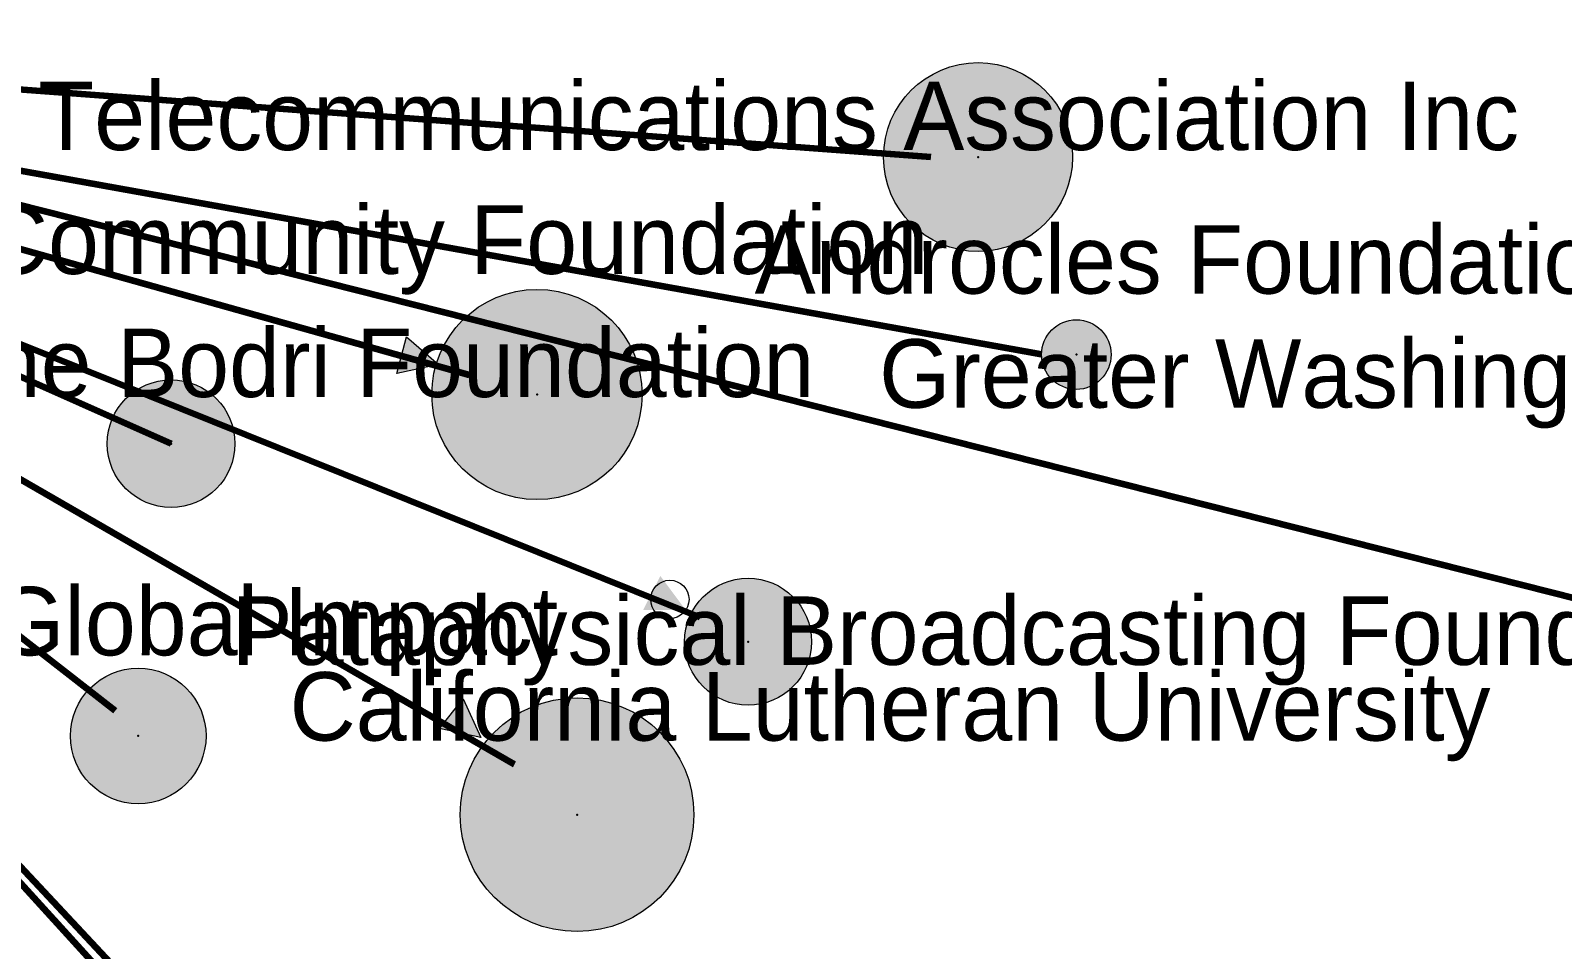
# Model space of a CAD drawing. Header units: millimetres. Extents: x -17.3 to 32.9, y -10.4 to 22.9.
# Drawn here: x 22.11 to 27.18, y -0.21 to 2.83 of the extents above; entities that cross this region are included whole.
import ezdxf

# ---------------------------------------------------------------- set-up
doc = ezdxf.new("R2010")
doc.units = ezdxf.units.MM
doc.header["$MEASUREMENT"] = 0
for name, color, linetype, true_color in [('links', 7, 'Continuous', 0x000000), ('node border', 7, 'Continuous', 0x000000), ('node centers', 7, 'Continuous', 0x000000), ('other_nodefills', 7, 'Continuous', 0x000000), ('SF_nodefills', 7, 'Continuous', 0x000000), ('text', 7, 'Continuous', 0x000000)]:
    doc.layers.add(name, color=color, linetype=linetype, true_color=true_color)

msp = doc.modelspace()

# ---------------------------------------------------------------- hatches: boundary and pattern name
at = {"layer": 'other_nodefills', "true_color": 0xb2b2b2}
for points in [[(25.5575, 2.41), (25.5574, 2.4181), (25.5571, 2.4261), (25.5566, 2.4341), (25.5559, 2.442), (25.555, 2.4499), (25.5539, 2.4577), (25.5527, 2.4654), (25.5512, 2.4731), (25.5495, 2.4807), (25.5477, 2.4882), (25.5457, 2.4957), (25.5435, 2.5031), (25.5411, 2.5104), (25.5386, 2.5176), (25.5359, 2.5247), (25.533, 2.5318), (25.5299, 2.5388), (25.5267, 2.5457), (25.5233, 2.5524), (25.5198, 2.5591), (25.5161, 2.5657), (25.5123, 2.5722), (25.5083, 2.5786), (25.5041, 2.5849), (25.4998, 2.5911), (25.4954, 2.5972), (25.4908, 2.6032), (25.4861, 2.609), (25.4813, 2.6147), (25.4763, 2.6204), (25.4712, 2.6259), (25.4659, 2.6312), (25.4606, 2.6365), (25.4551, 2.6416), (25.4495, 2.6466), (25.4437, 2.6514), (25.4379, 2.6561), (25.4319, 2.6607), (25.4258, 2.6651), (25.4197, 2.6694), (25.4134, 2.6736), (25.407, 2.6776), (25.4005, 2.6814), (25.3939, 2.6851), (25.3872, 2.6886), (25.3804, 2.692), (25.3735, 2.6952), (25.3665, 2.6983), (25.3595, 2.7012), (25.3523, 2.7039), (25.3451, 2.7064), (25.3378, 2.7088), (25.3304, 2.711), (25.3229, 2.713), (25.3154, 2.7148), (25.3078, 2.7165), (25.3001, 2.718), (25.2924, 2.7192), (25.2846, 2.7203), (25.2767, 2.7212), (25.2688, 2.7219), (25.2608, 2.7224), (25.2528, 2.7228), (25.2447, 2.7229), (25.2366, 2.7228), (25.2286, 2.7224), (25.2207, 2.7219), (25.2127, 2.7212), (25.2049, 2.7203), (25.1971, 2.7192), (25.1894, 2.718), (25.1817, 2.7165), (25.1741, 2.7148), (25.1666, 2.713), (25.1591, 2.711), (25.1517, 2.7088), (25.1444, 2.7064), (25.1372, 2.7039), (25.1301, 2.7012), (25.123, 2.6983), (25.116, 2.6952), (25.1091, 2.692), (25.1024, 2.6886), (25.0957, 2.6851), (25.0891, 2.6814), (25.0826, 2.6776), (25.0762, 2.6736), (25.0699, 2.6694), (25.0637, 2.6651), (25.0576, 2.6607), (25.0516, 2.6561), (25.0458, 2.6514), (25.0401, 2.6466), (25.0344, 2.6416), (25.029, 2.6365), (25.0236, 2.6312), (25.0183, 2.6259), (25.0132, 2.6204), (25.0082, 2.6147), (25.0034, 2.609), (24.9987, 2.6032), (24.9941, 2.5972), (24.9897, 2.5911), (24.9854, 2.5849), (24.9813, 2.5786), (24.9773, 2.5722), (24.9734, 2.5657), (24.9697, 2.5591), (24.9662, 2.5524), (24.9628, 2.5457), (24.9596, 2.5388), (24.9566, 2.5318), (24.9537, 2.5247), (24.951, 2.5176), (24.9484, 2.5104), (24.946, 2.5031), (24.9438, 2.4957), (24.9418, 2.4882), (24.94, 2.4807), (24.9383, 2.4731), (24.9369, 2.4654), (24.9356, 2.4577), (24.9345, 2.4499), (24.9336, 2.442), (24.9329, 2.4341), (24.9324, 2.4261), (24.9321, 2.4181), (24.932, 2.41), (24.9321, 2.402), (24.9324, 2.3939), (24.9329, 2.386), (24.9336, 2.3781), (24.9345, 2.3702), (24.9356, 2.3624), (24.9369, 2.3547), (24.9383, 2.347), (24.94, 2.3394), (24.9418, 2.3319), (24.9438, 2.3244), (24.946, 2.317), (24.9484, 2.3097), (24.951, 2.3025), (24.9537, 2.2953), (24.9566, 2.2883), (24.9596, 2.2813), (24.9628, 2.2744), (24.9662, 2.2676), (24.9697, 2.2609), (24.9734, 2.2543), (24.9773, 2.2478), (24.9813, 2.2414), (24.9854, 2.2351), (24.9897, 2.2289), (24.9941, 2.2228), (24.9987, 2.2169), (25.0034, 2.211), (25.0082, 2.2053), (25.0132, 2.1996), (25.0183, 2.1942), (25.0236, 2.1888), (25.029, 2.1835), (25.0344, 2.1784), (25.0401, 2.1734), (25.0458, 2.1686), (25.0516, 2.1638), (25.0576, 2.1593), (25.0637, 2.1548), (25.0699, 2.1505), (25.0762, 2.1464), (25.0826, 2.1424), (25.0891, 2.1385), (25.0957, 2.1348), (25.1024, 2.1313), (25.1091, 2.1279), (25.116, 2.1247), (25.123, 2.1217), (25.1301, 2.1188), (25.1372, 2.1161), (25.1444, 2.1135), (25.1517, 2.1111), (25.1591, 2.1089), (25.1666, 2.1069), (25.1741, 2.1051), (25.1817, 2.1034), (25.1894, 2.1019), (25.1971, 2.1006), (25.2049, 2.0996), (25.2127, 2.0987), (25.2207, 2.098), (25.2286, 2.0974), (25.2366, 2.0971), (25.2447, 2.097), (25.2528, 2.0971), (25.2608, 2.0974), (25.2688, 2.098), (25.2767, 2.0987), (25.2846, 2.0996), (25.2924, 2.1006), (25.3001, 2.1019), (25.3078, 2.1034), (25.3154, 2.1051), (25.3229, 2.1069), (25.3304, 2.1089), (25.3378, 2.1111), (25.3451, 2.1135), (25.3523, 2.1161), (25.3595, 2.1188), (25.3665, 2.1217), (25.3735, 2.1247), (25.3804, 2.1279), (25.3872, 2.1313), (25.3939, 2.1348), (25.4005, 2.1385), (25.407, 2.1424), (25.4134, 2.1464), (25.4197, 2.1505), (25.4258, 2.1548), (25.4319, 2.1593), (25.4379, 2.1638), (25.4437, 2.1686), (25.4495, 2.1734), (25.4551, 2.1784), (25.4606, 2.1835), (25.4659, 2.1888), (25.4712, 2.1942), (25.4763, 2.1996), (25.4813, 2.2053), (25.4861, 2.211), (25.4908, 2.2169), (25.4954, 2.2228), (25.4998, 2.2289), (25.5041, 2.2351), (25.5083, 2.2414), (25.5123, 2.2478), (25.5161, 2.2543), (25.5198, 2.2609), (25.5233, 2.2676), (25.5267, 2.2744), (25.5299, 2.2813), (25.533, 2.2883), (25.5359, 2.2953), (25.5386, 2.3025), (25.5411, 2.3097), (25.5435, 2.317), (25.5457, 2.3244), (25.5477, 2.3319), (25.5495, 2.3394), (25.5512, 2.347), (25.5527, 2.3547), (25.5539, 2.3624), (25.555, 2.3702), (25.5559, 2.3781), (25.5566, 2.386), (25.5571, 2.3939), (25.5574, 2.402)], [(24.1327, 1.6241), (24.1326, 1.633), (24.1322, 1.642), (24.1317, 1.6508), (24.1309, 1.6597), (24.1299, 1.6684), (24.1287, 1.6771), (24.1273, 1.6857), (24.1256, 1.6942), (24.1238, 1.7027), (24.1217, 1.7111), (24.1195, 1.7194), (24.117, 1.7276), (24.1144, 1.7357), (24.1116, 1.7438), (24.1086, 1.7517), (24.1053, 1.7596), (24.102, 1.7673), (24.0984, 1.775), (24.0946, 1.7825), (24.0907, 1.79), (24.0866, 1.7973), (24.0823, 1.8046), (24.0779, 1.8117), (24.0733, 1.8187), (24.0685, 1.8256), (24.0636, 1.8323), (24.0585, 1.839), (24.0532, 1.8455), (24.0478, 1.8519), (24.0423, 1.8581), (24.0366, 1.8642), (24.0308, 1.8702), (24.0248, 1.876), (24.0187, 1.8817), (24.0124, 1.8873), (24.0061, 1.8927), (23.9996, 1.8979), (23.9929, 1.903), (23.9862, 1.9079), (23.9793, 1.9127), (23.9723, 1.9173), (23.9652, 1.9217), (23.9579, 1.926), (23.9506, 1.9301), (23.9431, 1.9341), (23.9356, 1.9378), (23.9279, 1.9414), (23.9202, 1.9448), (23.9123, 1.948), (23.9044, 1.951), (23.8963, 1.9538), (23.8882, 1.9565), (23.88, 1.9589), (23.8717, 1.9612), (23.8633, 1.9632), (23.8548, 1.965), (23.8463, 1.9667), (23.8377, 1.9681), (23.829, 1.9693), (23.8203, 1.9703), (23.8115, 1.9711), (23.8026, 1.9717), (23.7937, 1.972), (23.7847, 1.9721), (23.7757, 1.972), (23.7668, 1.9717), (23.7579, 1.9711), (23.7491, 1.9703), (23.7404, 1.9693), (23.7317, 1.9681), (23.7231, 1.9667), (23.7145, 1.965), (23.7061, 1.9632), (23.6977, 1.9612), (23.6894, 1.9589), (23.6812, 1.9565), (23.673, 1.9538), (23.665, 1.951), (23.657, 1.948), (23.6492, 1.9448), (23.6414, 1.9414), (23.6337, 1.9378), (23.6262, 1.9341), (23.6187, 1.9301), (23.6114, 1.926), (23.6041, 1.9217), (23.597, 1.9173), (23.59, 1.9127), (23.5831, 1.9079), (23.5763, 1.903), (23.5697, 1.8979), (23.5632, 1.8927), (23.5568, 1.8873), (23.5505, 1.8817), (23.5444, 1.876), (23.5384, 1.8702), (23.5326, 1.8642), (23.5269, 1.8581), (23.5214, 1.8519), (23.516, 1.8455), (23.5107, 1.839), (23.5056, 1.8323), (23.5007, 1.8256), (23.4959, 1.8187), (23.4913, 1.8117), (23.4868, 1.8046), (23.4826, 1.7973), (23.4784, 1.79), (23.4745, 1.7825), (23.4708, 1.775), (23.4672, 1.7673), (23.4638, 1.7596), (23.4606, 1.7517), (23.4575, 1.7438), (23.4547, 1.7357), (23.4521, 1.7276), (23.4496, 1.7194), (23.4474, 1.7111), (23.4453, 1.7027), (23.4435, 1.6942), (23.4418, 1.6857), (23.4404, 1.6771), (23.4392, 1.6684), (23.4382, 1.6597), (23.4374, 1.6508), (23.4369, 1.642), (23.4365, 1.633), (23.4364, 1.6241), (23.4365, 1.6151), (23.4369, 1.6061), (23.4374, 1.5973), (23.4382, 1.5885), (23.4392, 1.5797), (23.4404, 1.571), (23.4418, 1.5624), (23.4435, 1.5539), (23.4453, 1.5454), (23.4474, 1.537), (23.4496, 1.5287), (23.4521, 1.5205), (23.4547, 1.5124), (23.4575, 1.5043), (23.4606, 1.4964), (23.4638, 1.4885), (23.4672, 1.4808), (23.4708, 1.4731), (23.4745, 1.4655), (23.4784, 1.4581), (23.4826, 1.4507), (23.4868, 1.4435), (23.4913, 1.4364), (23.4959, 1.4294), (23.5007, 1.4225), (23.5056, 1.4157), (23.5107, 1.4091), (23.516, 1.4026), (23.5214, 1.3962), (23.5269, 1.3899), (23.5326, 1.3838), (23.5384, 1.3778), (23.5444, 1.372), (23.5505, 1.3663), (23.5568, 1.3607), (23.5632, 1.3554), (23.5697, 1.3501), (23.5763, 1.345), (23.5831, 1.3401), (23.59, 1.3353), (23.597, 1.3307), (23.6041, 1.3262), (23.6114, 1.322), (23.6187, 1.3179), (23.6262, 1.3139), (23.6337, 1.3102), (23.6414, 1.3066), (23.6492, 1.3032), (23.657, 1.3), (23.665, 1.297), (23.673, 1.2941), (23.6812, 1.2915), (23.6894, 1.289), (23.6977, 1.2868), (23.7061, 1.2847), (23.7145, 1.2829), (23.7231, 1.2813), (23.7317, 1.2798), (23.7404, 1.2786), (23.7491, 1.2776), (23.7579, 1.2768), (23.7668, 1.2763), (23.7757, 1.2759), (23.7847, 1.2758), (23.7937, 1.2759), (23.8026, 1.2763), (23.8115, 1.2768), (23.8203, 1.2776), (23.829, 1.2786), (23.8377, 1.2798), (23.8463, 1.2813), (23.8548, 1.2829), (23.8633, 1.2847), (23.8717, 1.2868), (23.88, 1.289), (23.8882, 1.2915), (23.8963, 1.2941), (23.9044, 1.297), (23.9123, 1.3), (23.9202, 1.3032), (23.9279, 1.3066), (23.9356, 1.3102), (23.9431, 1.3139), (23.9506, 1.3179), (23.9579, 1.322), (23.9652, 1.3262), (23.9723, 1.3307), (23.9793, 1.3353), (23.9862, 1.3401), (23.9929, 1.345), (23.9996, 1.3501), (24.0061, 1.3554), (24.0124, 1.3607), (24.0187, 1.3663), (24.0248, 1.372), (24.0308, 1.3778), (24.0366, 1.3838), (24.0423, 1.3899), (24.0478, 1.3962), (24.0532, 1.4026), (24.0585, 1.4091), (24.0636, 1.4157), (24.0685, 1.4225), (24.0733, 1.4294), (24.0779, 1.4364), (24.0823, 1.4435), (24.0866, 1.4507), (24.0907, 1.4581), (24.0946, 1.4655), (24.0984, 1.4731), (24.102, 1.4808), (24.1053, 1.4885), (24.1086, 1.4964), (24.1116, 1.5043), (24.1144, 1.5124), (24.117, 1.5205), (24.1195, 1.5287), (24.1217, 1.537), (24.1238, 1.5454), (24.1256, 1.5539), (24.1273, 1.5624), (24.1287, 1.571), (24.1299, 1.5797), (24.1309, 1.5885), (24.1317, 1.5973), (24.1322, 1.6061), (24.1326, 1.6151)], [(25.6854, 1.7562), (25.6853, 1.7592), (25.6852, 1.7621), (25.685, 1.765), (25.6848, 1.768), (25.6844, 1.7709), (25.684, 1.7737), (25.6836, 1.7766), (25.683, 1.7794), (25.6824, 1.7822), (25.6817, 1.785), (25.681, 1.7877), (25.6802, 1.7904), (25.6793, 1.7931), (25.6784, 1.7958), (25.6774, 1.7984), (25.6763, 1.801), (25.6752, 1.8036), (25.674, 1.8061), (25.6728, 1.8086), (25.6714, 1.8111), (25.6701, 1.8135), (25.6687, 1.8159), (25.6672, 1.8182), (25.6657, 1.8206), (25.6641, 1.8228), (25.6625, 1.8251), (25.6608, 1.8273), (25.659, 1.8294), (25.6573, 1.8315), (25.6554, 1.8336), (25.6535, 1.8356), (25.6516, 1.8376), (25.6496, 1.8395), (25.6476, 1.8414), (25.6455, 1.8432), (25.6434, 1.845), (25.6413, 1.8468), (25.6391, 1.8484), (25.6368, 1.8501), (25.6346, 1.8516), (25.6322, 1.8532), (25.6299, 1.8546), (25.6275, 1.8561), (25.6251, 1.8574), (25.6226, 1.8587), (25.6201, 1.8599), (25.6176, 1.8611), (25.615, 1.8623), (25.6124, 1.8633), (25.6098, 1.8643), (25.6071, 1.8653), (25.6044, 1.8661), (25.6017, 1.8669), (25.5989, 1.8677), (25.5962, 1.8684), (25.5934, 1.869), (25.5905, 1.8695), (25.5877, 1.87), (25.5848, 1.8704), (25.5819, 1.8707), (25.579, 1.871), (25.5761, 1.8711), (25.5731, 1.8713), (25.5702, 1.8713), (25.5672, 1.8713), (25.5642, 1.8711), (25.5613, 1.871), (25.5584, 1.8707), (25.5555, 1.8704), (25.5526, 1.87), (25.5498, 1.8695), (25.547, 1.869), (25.5442, 1.8684), (25.5414, 1.8677), (25.5386, 1.8669), (25.5359, 1.8661), (25.5332, 1.8653), (25.5306, 1.8643), (25.5279, 1.8633), (25.5253, 1.8623), (25.5228, 1.8611), (25.5202, 1.8599), (25.5177, 1.8587), (25.5153, 1.8574), (25.5129, 1.8561), (25.5105, 1.8546), (25.5081, 1.8532), (25.5058, 1.8516), (25.5035, 1.8501), (25.5013, 1.8484), (25.4991, 1.8468), (25.4969, 1.845), (25.4948, 1.8432), (25.4928, 1.8414), (25.4907, 1.8395), (25.4888, 1.8376), (25.4868, 1.8356), (25.4849, 1.8336), (25.4831, 1.8315), (25.4813, 1.8294), (25.4796, 1.8273), (25.4779, 1.8251), (25.4763, 1.8228), (25.4747, 1.8206), (25.4732, 1.8182), (25.4717, 1.8159), (25.4703, 1.8135), (25.4689, 1.8111), (25.4676, 1.8086), (25.4664, 1.8061), (25.4652, 1.8036), (25.4641, 1.801), (25.463, 1.7984), (25.462, 1.7958), (25.4611, 1.7931), (25.4602, 1.7904), (25.4594, 1.7877), (25.4587, 1.785), (25.458, 1.7822), (25.4574, 1.7794), (25.4568, 1.7766), (25.4564, 1.7737), (25.456, 1.7709), (25.4556, 1.768), (25.4554, 1.765), (25.4552, 1.7621), (25.4551, 1.7592), (25.4551, 1.7562), (25.4551, 1.7532), (25.4552, 1.7503), (25.4554, 1.7473), (25.4556, 1.7444), (25.456, 1.7415), (25.4564, 1.7386), (25.4568, 1.7358), (25.4574, 1.733), (25.458, 1.7302), (25.4587, 1.7274), (25.4594, 1.7247), (25.4602, 1.7219), (25.4611, 1.7193), (25.462, 1.7166), (25.463, 1.714), (25.4641, 1.7114), (25.4652, 1.7088), (25.4664, 1.7063), (25.4676, 1.7038), (25.4689, 1.7013), (25.4703, 1.6989), (25.4717, 1.6965), (25.4732, 1.6941), (25.4747, 1.6918), (25.4763, 1.6895), (25.4779, 1.6873), (25.4796, 1.6851), (25.4813, 1.6829), (25.4831, 1.6808), (25.4849, 1.6788), (25.4868, 1.6767), (25.4888, 1.6748), (25.4907, 1.6728), (25.4928, 1.6709), (25.4948, 1.6691), (25.4969, 1.6673), (25.4991, 1.6656), (25.5013, 1.6639), (25.5035, 1.6623), (25.5058, 1.6607), (25.5081, 1.6592), (25.5105, 1.6577), (25.5129, 1.6563), (25.5153, 1.6549), (25.5177, 1.6536), (25.5202, 1.6524), (25.5228, 1.6512), (25.5253, 1.6501), (25.5279, 1.649), (25.5306, 1.648), (25.5332, 1.6471), (25.5359, 1.6462), (25.5386, 1.6454), (25.5414, 1.6447), (25.5442, 1.644), (25.547, 1.6434), (25.5498, 1.6428), (25.5526, 1.6424), (25.5555, 1.642), (25.5584, 1.6416), (25.5613, 1.6414), (25.5642, 1.6412), (25.5672, 1.6411), (25.5702, 1.641), (25.5731, 1.6411), (25.5761, 1.6412), (25.579, 1.6414), (25.5819, 1.6416), (25.5848, 1.642), (25.5877, 1.6424), (25.5905, 1.6428), (25.5934, 1.6434), (25.5962, 1.644), (25.5989, 1.6447), (25.6017, 1.6454), (25.6044, 1.6462), (25.6071, 1.6471), (25.6098, 1.648), (25.6124, 1.649), (25.615, 1.6501), (25.6176, 1.6512), (25.6201, 1.6524), (25.6226, 1.6536), (25.6251, 1.6549), (25.6275, 1.6563), (25.6299, 1.6577), (25.6322, 1.6592), (25.6346, 1.6607), (25.6368, 1.6623), (25.6391, 1.6639), (25.6413, 1.6656), (25.6434, 1.6673), (25.6455, 1.6691), (25.6476, 1.6709), (25.6496, 1.6728), (25.6516, 1.6748), (25.6535, 1.6767), (25.6554, 1.6788), (25.6573, 1.6808), (25.659, 1.6829), (25.6608, 1.6851), (25.6625, 1.6873), (25.6641, 1.6895), (25.6657, 1.6918), (25.6672, 1.6941), (25.6687, 1.6965), (25.6701, 1.6989), (25.6714, 1.7013), (25.6728, 1.7038), (25.674, 1.7063), (25.6752, 1.7088), (25.6763, 1.7114), (25.6774, 1.714), (25.6784, 1.7166), (25.6793, 1.7193), (25.6802, 1.7219), (25.681, 1.7247), (25.6817, 1.7274), (25.6824, 1.7302), (25.683, 1.733), (25.6836, 1.7358), (25.684, 1.7386), (25.6844, 1.7415), (25.6848, 1.7444), (25.685, 1.7473), (25.6852, 1.7503), (25.6853, 1.7532)], [(24.6937, 0.8054), (24.6936, 0.8108), (24.6934, 0.8162), (24.693, 0.8216), (24.6926, 0.8269), (24.692, 0.8322), (24.6912, 0.8375), (24.6904, 0.8427), (24.6894, 0.8478), (24.6883, 0.8529), (24.687, 0.858), (24.6857, 0.863), (24.6842, 0.868), (24.6826, 0.8729), (24.6809, 0.8778), (24.6791, 0.8826), (24.6771, 0.8873), (24.6751, 0.892), (24.6729, 0.8966), (24.6707, 0.9012), (24.6683, 0.9057), (24.6658, 0.9101), (24.6632, 0.9145), (24.6605, 0.9188), (24.6578, 0.923), (24.6549, 0.9272), (24.6519, 0.9313), (24.6488, 0.9353), (24.6457, 0.9392), (24.6424, 0.9431), (24.639, 0.9468), (24.6356, 0.9505), (24.6321, 0.9541), (24.6285, 0.9577), (24.6248, 0.9611), (24.621, 0.9645), (24.6172, 0.9677), (24.6132, 0.9709), (24.6092, 0.9739), (24.6051, 0.9769), (24.601, 0.9798), (24.5967, 0.9826), (24.5924, 0.9853), (24.5881, 0.9879), (24.5836, 0.9903), (24.5791, 0.9927), (24.5745, 0.995), (24.5699, 0.9971), (24.5652, 0.9992), (24.5605, 1.0011), (24.5557, 1.0029), (24.5508, 1.0046), (24.5459, 1.0062), (24.5409, 1.0077), (24.5359, 1.0091), (24.5308, 1.0103), (24.5257, 1.0114), (24.5206, 1.0124), (24.5154, 1.0133), (24.5101, 1.014), (24.5048, 1.0146), (24.4995, 1.0151), (24.4941, 1.0154), (24.4887, 1.0156), (24.4833, 1.0157), (24.4779, 1.0156), (24.4725, 1.0154), (24.4671, 1.0151), (24.4618, 1.0146), (24.4565, 1.014), (24.4513, 1.0133), (24.4461, 1.0124), (24.441, 1.0114), (24.4359, 1.0103), (24.4308, 1.0091), (24.4258, 1.0077), (24.4208, 1.0062), (24.4159, 1.0046), (24.4111, 1.0029), (24.4063, 1.0011), (24.4015, 0.9992), (24.3968, 0.9971), (24.3922, 0.995), (24.3877, 0.9927), (24.3832, 0.9903), (24.3787, 0.9879), (24.3744, 0.9853), (24.3701, 0.9826), (24.3658, 0.9798), (24.3617, 0.9769), (24.3576, 0.9739), (24.3536, 0.9709), (24.3496, 0.9677), (24.3458, 0.9645), (24.342, 0.9611), (24.3383, 0.9577), (24.3347, 0.9541), (24.3312, 0.9505), (24.3277, 0.9468), (24.3244, 0.9431), (24.3211, 0.9392), (24.318, 0.9353), (24.3149, 0.9313), (24.3119, 0.9272), (24.309, 0.923), (24.3062, 0.9188), (24.3035, 0.9145), (24.301, 0.9101), (24.2985, 0.9057), (24.2961, 0.9012), (24.2938, 0.8966), (24.2917, 0.892), (24.2896, 0.8873), (24.2877, 0.8826), (24.2859, 0.8778), (24.2841, 0.8729), (24.2825, 0.868), (24.2811, 0.863), (24.2797, 0.858), (24.2785, 0.8529), (24.2774, 0.8478), (24.2764, 0.8427), (24.2755, 0.8375), (24.2748, 0.8322), (24.2742, 0.8269), (24.2737, 0.8216), (24.2734, 0.8162), (24.2732, 0.8108), (24.2731, 0.8054), (24.2732, 0.8), (24.2734, 0.7946), (24.2737, 0.7892), (24.2742, 0.7839), (24.2748, 0.7786), (24.2755, 0.7734), (24.2764, 0.7682), (24.2774, 0.763), (24.2785, 0.7579), (24.2797, 0.7529), (24.2811, 0.7478), (24.2825, 0.7429), (24.2841, 0.738), (24.2859, 0.7331), (24.2877, 0.7283), (24.2896, 0.7236), (24.2917, 0.7189), (24.2938, 0.7143), (24.2961, 0.7097), (24.2985, 0.7052), (24.301, 0.7008), (24.3035, 0.6964), (24.3062, 0.6921), (24.309, 0.6879), (24.3119, 0.6837), (24.3149, 0.6796), (24.318, 0.6756), (24.3211, 0.6717), (24.3244, 0.6678), (24.3277, 0.6641), (24.3312, 0.6604), (24.3347, 0.6568), (24.3383, 0.6533), (24.342, 0.6498), (24.3458, 0.6465), (24.3496, 0.6432), (24.3536, 0.6401), (24.3576, 0.637), (24.3617, 0.634), (24.3658, 0.6311), (24.3701, 0.6284), (24.3744, 0.6257), (24.3787, 0.6231), (24.3832, 0.6206), (24.3877, 0.6182), (24.3922, 0.616), (24.3968, 0.6138), (24.4015, 0.6118), (24.4063, 0.6098), (24.4111, 0.608), (24.4159, 0.6063), (24.4208, 0.6047), (24.4258, 0.6032), (24.4308, 0.6019), (24.4359, 0.6006), (24.441, 0.5995), (24.4461, 0.5985), (24.4513, 0.5977), (24.4565, 0.597), (24.4618, 0.5964), (24.4671, 0.5959), (24.4725, 0.5955), (24.4779, 0.5953), (24.4833, 0.5953), (24.4887, 0.5953), (24.4941, 0.5955), (24.4995, 0.5959), (24.5048, 0.5964), (24.5101, 0.597), (24.5154, 0.5977), (24.5206, 0.5985), (24.5257, 0.5995), (24.5308, 0.6006), (24.5359, 0.6019), (24.5409, 0.6032), (24.5459, 0.6047), (24.5508, 0.6063), (24.5557, 0.608), (24.5605, 0.6098), (24.5652, 0.6118), (24.5699, 0.6138), (24.5745, 0.616), (24.5791, 0.6182), (24.5836, 0.6206), (24.5881, 0.6231), (24.5924, 0.6257), (24.5967, 0.6284), (24.601, 0.6311), (24.6051, 0.634), (24.6092, 0.637), (24.6132, 0.6401), (24.6172, 0.6432), (24.621, 0.6465), (24.6248, 0.6498), (24.6285, 0.6533), (24.6321, 0.6568), (24.6356, 0.6604), (24.639, 0.6641), (24.6424, 0.6678), (24.6457, 0.6717), (24.6488, 0.6756), (24.6519, 0.6796), (24.6549, 0.6837), (24.6578, 0.6879), (24.6605, 0.6921), (24.6632, 0.6964), (24.6658, 0.7008), (24.6683, 0.7052), (24.6707, 0.7097), (24.6729, 0.7143), (24.6751, 0.7189), (24.6771, 0.7236), (24.6791, 0.7283), (24.6809, 0.7331), (24.6826, 0.738), (24.6842, 0.7429), (24.6857, 0.7478), (24.687, 0.7529), (24.6883, 0.7579), (24.6894, 0.763), (24.6904, 0.7682), (24.6912, 0.7734), (24.692, 0.7786), (24.6926, 0.7839), (24.693, 0.7892), (24.6934, 0.7946), (24.6936, 0.8)], [(22.6887, 0.4934), (22.6886, 0.4992), (22.6884, 0.5049), (22.688, 0.5107), (22.6875, 0.5163), (22.6869, 0.522), (22.6861, 0.5276), (22.6852, 0.5331), (22.6841, 0.5386), (22.6829, 0.5441), (22.6816, 0.5495), (22.6802, 0.5548), (22.6786, 0.5601), (22.6769, 0.5653), (22.6751, 0.5705), (22.6731, 0.5756), (22.6711, 0.5807), (22.6689, 0.5857), (22.6666, 0.5906), (22.6642, 0.5955), (22.6616, 0.6003), (22.659, 0.605), (22.6562, 0.6097), (22.6534, 0.6143), (22.6504, 0.6188), (22.6473, 0.6232), (22.6441, 0.6276), (22.6409, 0.6319), (22.6375, 0.6361), (22.634, 0.6402), (22.6304, 0.6442), (22.6268, 0.6481), (22.623, 0.652), (22.6192, 0.6558), (22.6152, 0.6594), (22.6112, 0.663), (22.6071, 0.6665), (22.6029, 0.6699), (22.5986, 0.6731), (22.5942, 0.6763), (22.5898, 0.6794), (22.5853, 0.6824), (22.5807, 0.6852), (22.576, 0.688), (22.5713, 0.6906), (22.5665, 0.6932), (22.5616, 0.6956), (22.5567, 0.6979), (22.5517, 0.7001), (22.5466, 0.7021), (22.5415, 0.7041), (22.5363, 0.7059), (22.5311, 0.7076), (22.5258, 0.7092), (22.5204, 0.7106), (22.515, 0.7119), (22.5096, 0.7131), (22.5041, 0.7142), (22.4985, 0.7151), (22.4929, 0.7159), (22.4873, 0.7165), (22.4816, 0.717), (22.4759, 0.7174), (22.4701, 0.7176), (22.4643, 0.7177), (22.4585, 0.7176), (22.4527, 0.7174), (22.447, 0.717), (22.4413, 0.7165), (22.4357, 0.7159), (22.4301, 0.7151), (22.4245, 0.7142), (22.419, 0.7131), (22.4135, 0.7119), (22.4081, 0.7106), (22.4028, 0.7092), (22.3975, 0.7076), (22.3922, 0.7059), (22.387, 0.7041), (22.3819, 0.7021), (22.3768, 0.7001), (22.3718, 0.6979), (22.3669, 0.6956), (22.362, 0.6932), (22.3572, 0.6906), (22.3525, 0.688), (22.3478, 0.6852), (22.3432, 0.6824), (22.3387, 0.6794), (22.3342, 0.6763), (22.3299, 0.6731), (22.3256, 0.6699), (22.3214, 0.6665), (22.3173, 0.663), (22.3132, 0.6594), (22.3093, 0.6558), (22.3054, 0.652), (22.3017, 0.6481), (22.298, 0.6442), (22.2944, 0.6402), (22.2909, 0.6361), (22.2876, 0.6319), (22.2843, 0.6276), (22.2811, 0.6232), (22.278, 0.6188), (22.2751, 0.6143), (22.2722, 0.6097), (22.2694, 0.605), (22.2668, 0.6003), (22.2643, 0.5955), (22.2618, 0.5906), (22.2595, 0.5857), (22.2573, 0.5807), (22.2553, 0.5756), (22.2533, 0.5705), (22.2515, 0.5653), (22.2498, 0.5601), (22.2482, 0.5548), (22.2468, 0.5495), (22.2454, 0.5441), (22.2443, 0.5386), (22.2432, 0.5331), (22.2423, 0.5276), (22.2415, 0.522), (22.2409, 0.5163), (22.2404, 0.5107), (22.24, 0.5049), (22.2398, 0.4992), (22.2397, 0.4934), (22.2398, 0.4876), (22.24, 0.4819), (22.2404, 0.4761), (22.2409, 0.4704), (22.2415, 0.4648), (22.2423, 0.4592), (22.2432, 0.4537), (22.2443, 0.4481), (22.2454, 0.4427), (22.2468, 0.4373), (22.2482, 0.4319), (22.2498, 0.4266), (22.2515, 0.4214), (22.2533, 0.4162), (22.2553, 0.4111), (22.2573, 0.406), (22.2595, 0.401), (22.2618, 0.396), (22.2643, 0.3912), (22.2668, 0.3864), (22.2694, 0.3816), (22.2722, 0.377), (22.2751, 0.3724), (22.278, 0.3678), (22.2811, 0.3634), (22.2843, 0.359), (22.2876, 0.3547), (22.2909, 0.3505), (22.2944, 0.3464), (22.298, 0.3424), (22.3017, 0.3385), (22.3054, 0.3346), (22.3093, 0.3308), (22.3132, 0.3272), (22.3173, 0.3236), (22.3214, 0.3201), (22.3256, 0.3167), (22.3299, 0.3134), (22.3342, 0.3102), (22.3387, 0.3072), (22.3432, 0.3042), (22.3478, 0.3013), (22.3525, 0.2986), (22.3572, 0.2959), (22.362, 0.2934), (22.3669, 0.291), (22.3718, 0.2886), (22.3768, 0.2865), (22.3819, 0.2844), (22.387, 0.2824), (22.3922, 0.2806), (22.3975, 0.2789), (22.4028, 0.2773), (22.4081, 0.2759), (22.4135, 0.2746), (22.419, 0.2734), (22.4245, 0.2723), (22.4301, 0.2714), (22.4357, 0.2706), (22.4413, 0.27), (22.447, 0.2695), (22.4527, 0.2691), (22.4585, 0.2689), (22.4643, 0.2688), (22.4701, 0.2689), (22.4759, 0.2691), (22.4816, 0.2695), (22.4873, 0.27), (22.4929, 0.2706), (22.4985, 0.2714), (22.5041, 0.2723), (22.5096, 0.2734), (22.515, 0.2746), (22.5204, 0.2759), (22.5258, 0.2773), (22.5311, 0.2789), (22.5363, 0.2806), (22.5415, 0.2824), (22.5466, 0.2844), (22.5517, 0.2865), (22.5567, 0.2886), (22.5616, 0.291), (22.5665, 0.2934), (22.5713, 0.2959), (22.576, 0.2986), (22.5807, 0.3013), (22.5853, 0.3042), (22.5898, 0.3072), (22.5942, 0.3102), (22.5986, 0.3134), (22.6029, 0.3167), (22.6071, 0.3201), (22.6112, 0.3236), (22.6152, 0.3272), (22.6192, 0.3308), (22.623, 0.3346), (22.6268, 0.3385), (22.6304, 0.3424), (22.634, 0.3464), (22.6375, 0.3505), (22.6409, 0.3547), (22.6441, 0.359), (22.6473, 0.3634), (22.6504, 0.3678), (22.6534, 0.3724), (22.6562, 0.377), (22.659, 0.3816), (22.6616, 0.3864), (22.6642, 0.3912), (22.6666, 0.396), (22.6689, 0.401), (22.6711, 0.406), (22.6731, 0.4111), (22.6751, 0.4162), (22.6769, 0.4214), (22.6786, 0.4266), (22.6802, 0.4319), (22.6816, 0.4373), (22.6829, 0.4427), (22.6841, 0.4481), (22.6852, 0.4537), (22.6861, 0.4592), (22.6869, 0.4648), (22.6875, 0.4704), (22.688, 0.4761), (22.6884, 0.4819), (22.6886, 0.4876)], [(24.3042, 0.2325), (24.3041, 0.2424), (24.3037, 0.2524), (24.3031, 0.2622), (24.3022, 0.272), (24.3011, 0.2817), (24.2997, 0.2914), (24.2981, 0.301), (24.2963, 0.3104), (24.2943, 0.3199), (24.292, 0.3292), (24.2895, 0.3384), (24.2868, 0.3475), (24.2838, 0.3566), (24.2807, 0.3655), (24.2773, 0.3744), (24.2738, 0.3831), (24.27, 0.3917), (24.266, 0.4002), (24.2618, 0.4087), (24.2575, 0.4169), (24.2529, 0.4251), (24.2481, 0.4332), (24.2432, 0.4411), (24.2381, 0.4489), (24.2328, 0.4565), (24.2273, 0.464), (24.2216, 0.4714), (24.2158, 0.4787), (24.2098, 0.4858), (24.2036, 0.4927), (24.1973, 0.4995), (24.1908, 0.5062), (24.1842, 0.5127), (24.1774, 0.519), (24.1704, 0.5251), (24.1633, 0.5312), (24.1561, 0.537), (24.1487, 0.5426), (24.1412, 0.5481), (24.1335, 0.5534), (24.1258, 0.5586), (24.1178, 0.5635), (24.1098, 0.5683), (24.1016, 0.5728), (24.0933, 0.5772), (24.0849, 0.5814), (24.0764, 0.5854), (24.0678, 0.5891), (24.0591, 0.5927), (24.0502, 0.5961), (24.0413, 0.5992), (24.0323, 0.6022), (24.0231, 0.6049), (24.0139, 0.6074), (24.0046, 0.6097), (23.9952, 0.6117), (23.9857, 0.6135), (23.9761, 0.6151), (23.9665, 0.6165), (23.9568, 0.6176), (23.947, 0.6185), (23.9371, 0.6191), (23.9272, 0.6195), (23.9172, 0.6196), (23.9072, 0.6195), (23.8973, 0.6191), (23.8874, 0.6185), (23.8776, 0.6176), (23.8679, 0.6165), (23.8583, 0.6151), (23.8487, 0.6135), (23.8392, 0.6117), (23.8298, 0.6097), (23.8205, 0.6074), (23.8112, 0.6049), (23.8021, 0.6022), (23.793, 0.5992), (23.7841, 0.5961), (23.7752, 0.5927), (23.7665, 0.5891), (23.7579, 0.5854), (23.7494, 0.5814), (23.741, 0.5772), (23.7327, 0.5728), (23.7245, 0.5683), (23.7165, 0.5635), (23.7085, 0.5586), (23.7008, 0.5534), (23.6931, 0.5481), (23.6856, 0.5426), (23.6782, 0.537), (23.6709, 0.5312), (23.6639, 0.5251), (23.6569, 0.519), (23.6501, 0.5127), (23.6435, 0.5062), (23.637, 0.4995), (23.6306, 0.4927), (23.6245, 0.4858), (23.6185, 0.4787), (23.6126, 0.4714), (23.607, 0.464), (23.6015, 0.4565), (23.5962, 0.4489), (23.5911, 0.4411), (23.5861, 0.4332), (23.5814, 0.4251), (23.5768, 0.4169), (23.5724, 0.4087), (23.5683, 0.4002), (23.5643, 0.3917), (23.5605, 0.3831), (23.5569, 0.3744), (23.5536, 0.3655), (23.5504, 0.3566), (23.5475, 0.3475), (23.5448, 0.3384), (23.5423, 0.3292), (23.54, 0.3199), (23.538, 0.3104), (23.5361, 0.301), (23.5346, 0.2914), (23.5332, 0.2817), (23.5321, 0.272), (23.5312, 0.2622), (23.5306, 0.2524), (23.5302, 0.2424), (23.5301, 0.2325), (23.5302, 0.2225), (23.5306, 0.2125), (23.5312, 0.2027), (23.5321, 0.1929), (23.5332, 0.1831), (23.5346, 0.1735), (23.5361, 0.1639), (23.538, 0.1544), (23.54, 0.145), (23.5423, 0.1357), (23.5448, 0.1264), (23.5475, 0.1173), (23.5504, 0.1083), (23.5536, 0.0993), (23.5569, 0.0905), (23.5605, 0.0817), (23.5643, 0.0731), (23.5683, 0.0646), (23.5724, 0.0562), (23.5768, 0.0479), (23.5814, 0.0397), (23.5861, 0.0317), (23.5911, 0.0237), (23.5962, 0.016), (23.6015, 0.0083), (23.607, 0.0008), (23.6126, -0.0066), (23.6185, -0.0138), (23.6245, -0.0209), (23.6306, -0.0279), (23.637, -0.0347), (23.6435, -0.0413), (23.6501, -0.0478), (23.6569, -0.0542), (23.6639, -0.0603), (23.6709, -0.0663), (23.6782, -0.0722), (23.6856, -0.0778), (23.6931, -0.0833), (23.7008, -0.0886), (23.7085, -0.0938), (23.7165, -0.0987), (23.7245, -0.1035), (23.7327, -0.108), (23.741, -0.1124), (23.7494, -0.1166), (23.7579, -0.1205), (23.7665, -0.1243), (23.7752, -0.1279), (23.7841, -0.1313), (23.793, -0.1344), (23.8021, -0.1373), (23.8112, -0.1401), (23.8205, -0.1426), (23.8298, -0.1448), (23.8392, -0.1469), (23.8487, -0.1487), (23.8583, -0.1503), (23.8679, -0.1516), (23.8776, -0.1528), (23.8874, -0.1536), (23.8973, -0.1542), (23.9072, -0.1546), (23.9172, -0.1547), (23.9272, -0.1546), (23.9371, -0.1542), (23.947, -0.1536), (23.9568, -0.1528), (23.9665, -0.1516), (23.9761, -0.1503), (23.9857, -0.1487), (23.9952, -0.1469), (24.0046, -0.1448), (24.0139, -0.1426), (24.0231, -0.1401), (24.0323, -0.1373), (24.0413, -0.1344), (24.0502, -0.1313), (24.0591, -0.1279), (24.0678, -0.1243), (24.0764, -0.1205), (24.0849, -0.1166), (24.0933, -0.1124), (24.1016, -0.108), (24.1098, -0.1035), (24.1178, -0.0987), (24.1258, -0.0938), (24.1335, -0.0886), (24.1412, -0.0833), (24.1487, -0.0778), (24.1561, -0.0722), (24.1633, -0.0663), (24.1704, -0.0603), (24.1774, -0.0542), (24.1842, -0.0478), (24.1908, -0.0413), (24.1973, -0.0347), (24.2036, -0.0279), (24.2098, -0.0209), (24.2158, -0.0138), (24.2216, -0.0066), (24.2273, 0.0008), (24.2328, 0.0083), (24.2381, 0.016), (24.2432, 0.0237), (24.2481, 0.0317), (24.2529, 0.0397), (24.2575, 0.0479), (24.2618, 0.0562), (24.266, 0.0646), (24.27, 0.0731), (24.2738, 0.0817), (24.2773, 0.0905), (24.2807, 0.0993), (24.2838, 0.1083), (24.2868, 0.1173), (24.2895, 0.1264), (24.292, 0.1357), (24.2943, 0.145), (24.2963, 0.1544), (24.2981, 0.1639), (24.2997, 0.1735), (24.3011, 0.1831), (24.3022, 0.1929), (24.3031, 0.2027), (24.3037, 0.2125), (24.3041, 0.2225)]]:
    msp.add_hatch(color=253, dxfattribs=at).paths.add_polyline_path(points, flags=0)
at = {"layer": 'other_nodefills', "true_color": 0xb2b2b2, "extrusion": (0, 0, -1)}
for points in [[(-23.4582, 1.7231), (-23.3205, 1.6937), (-23.3523, 1.8154)], [(-24.277, 0.91), (-24.1361, 0.9107), (-24.193, 1.023)], [(-23.5989, 0.488), (-23.4616, 0.5178), (-23.5403, 0.6161)]]:
    msp.add_hatch(color=253, dxfattribs=at).paths.add_polyline_path(points, flags=0)
at = {"layer": 'SF_nodefills', "true_color": 0xff8b00}
msp.add_hatch(color=30, dxfattribs=at).paths.add_polyline_path([(22.7845, 1.461), (22.7844, 1.4665), (22.7842, 1.4719), (22.7839, 1.4773), (22.7834, 1.4826), (22.7828, 1.488), (22.782, 1.4932), (22.7812, 1.4985), (22.7802, 1.5036), (22.7791, 1.5088), (22.7778, 1.5139), (22.7765, 1.5189), (22.775, 1.5239), (22.7734, 1.5288), (22.7717, 1.5337), (22.7698, 1.5385), (22.7679, 1.5433), (22.7658, 1.548), (22.7637, 1.5527), (22.7614, 1.5573), (22.759, 1.5618), (22.7565, 1.5663), (22.7539, 1.5706), (22.7512, 1.575), (22.7484, 1.5792), (22.7455, 1.5834), (22.7425, 1.5875), (22.7394, 1.5915), (22.7362, 1.5955), (22.733, 1.5994), (22.7296, 1.6032), (22.7262, 1.6069), (22.7226, 1.6105), (22.719, 1.6141), (22.7153, 1.6175), (22.7115, 1.6209), (22.7076, 1.6242), (22.7037, 1.6274), (22.6996, 1.6304), (22.6955, 1.6334), (22.6913, 1.6363), (22.6871, 1.6391), (22.6828, 1.6418), (22.6784, 1.6444), (22.6739, 1.6469), (22.6694, 1.6493), (22.6648, 1.6516), (22.6602, 1.6538), (22.6555, 1.6558), (22.6507, 1.6578), (22.6459, 1.6596), (22.641, 1.6614), (22.636, 1.663), (22.6311, 1.6644), (22.626, 1.6658), (22.6209, 1.6671), (22.6158, 1.6682), (22.6106, 1.6692), (22.6054, 1.67), (22.6001, 1.6708), (22.5948, 1.6714), (22.5895, 1.6719), (22.5841, 1.6722), (22.5787, 1.6724), (22.5732, 1.6725), (22.5678, 1.6724), (22.5623, 1.6722), (22.557, 1.6719), (22.5516, 1.6714), (22.5463, 1.6708), (22.541, 1.67), (22.5358, 1.6692), (22.5306, 1.6682), (22.5255, 1.6671), (22.5204, 1.6658), (22.5154, 1.6644), (22.5104, 1.663), (22.5054, 1.6614), (22.5006, 1.6596), (22.4957, 1.6578), (22.491, 1.6558), (22.4862, 1.6538), (22.4816, 1.6516), (22.477, 1.6493), (22.4725, 1.6469), (22.468, 1.6444), (22.4636, 1.6418), (22.4593, 1.6391), (22.455, 1.6363), (22.4509, 1.6334), (22.4467, 1.6304), (22.4427, 1.6274), (22.4388, 1.6242), (22.4349, 1.6209), (22.4311, 1.6175), (22.4274, 1.6141), (22.4237, 1.6105), (22.4202, 1.6069), (22.4167, 1.6032), (22.4134, 1.5994), (22.4101, 1.5955), (22.4069, 1.5915), (22.4038, 1.5875), (22.4008, 1.5834), (22.3979, 1.5792), (22.3951, 1.575), (22.3924, 1.5706), (22.3898, 1.5663), (22.3873, 1.5618), (22.3849, 1.5573), (22.3827, 1.5527), (22.3805, 1.548), (22.3784, 1.5433), (22.3765, 1.5385), (22.3746, 1.5337), (22.3729, 1.5288), (22.3713, 1.5239), (22.3698, 1.5189), (22.3685, 1.5139), (22.3672, 1.5088), (22.3661, 1.5036), (22.3651, 1.4985), (22.3642, 1.4932), (22.3635, 1.488), (22.3629, 1.4826), (22.3624, 1.4773), (22.3621, 1.4719), (22.3619, 1.4665), (22.3618, 1.461), (22.3619, 1.4556), (22.3621, 1.4502), (22.3624, 1.4448), (22.3629, 1.4394), (22.3635, 1.4341), (22.3642, 1.4289), (22.3651, 1.4236), (22.3661, 1.4185), (22.3672, 1.4133), (22.3685, 1.4082), (22.3698, 1.4032), (22.3713, 1.3982), (22.3729, 1.3933), (22.3746, 1.3884), (22.3765, 1.3836), (22.3784, 1.3788), (22.3805, 1.3741), (22.3827, 1.3694), (22.3849, 1.3649), (22.3873, 1.3603), (22.3898, 1.3559), (22.3924, 1.3515), (22.3951, 1.3472), (22.3979, 1.3429), (22.4008, 1.3387), (22.4038, 1.3346), (22.4069, 1.3306), (22.4101, 1.3267), (22.4134, 1.3228), (22.4167, 1.319), (22.4202, 1.3153), (22.4237, 1.3116), (22.4274, 1.3081), (22.4311, 1.3047), (22.4349, 1.3013), (22.4388, 1.298), (22.4427, 1.2948), (22.4467, 1.2917), (22.4509, 1.2888), (22.455, 1.2859), (22.4593, 1.2831), (22.4636, 1.2804), (22.468, 1.2778), (22.4725, 1.2753), (22.477, 1.2729), (22.4816, 1.2706), (22.4862, 1.2684), (22.491, 1.2664), (22.4957, 1.2644), (22.5006, 1.2626), (22.5054, 1.2609), (22.5104, 1.2593), (22.5154, 1.2578), (22.5204, 1.2564), (22.5255, 1.2552), (22.5306, 1.2541), (22.5358, 1.2531), (22.541, 1.2522), (22.5463, 1.2515), (22.5516, 1.2509), (22.557, 1.2504), (22.5623, 1.2501), (22.5678, 1.2498), (22.5732, 1.2498), (22.5787, 1.2498), (22.5841, 1.2501), (22.5895, 1.2504), (22.5948, 1.2509), (22.6001, 1.2515), (22.6054, 1.2522), (22.6106, 1.2531), (22.6158, 1.2541), (22.6209, 1.2552), (22.626, 1.2564), (22.6311, 1.2578), (22.636, 1.2593), (22.641, 1.2609), (22.6459, 1.2626), (22.6507, 1.2644), (22.6555, 1.2664), (22.6602, 1.2684), (22.6648, 1.2706), (22.6694, 1.2729), (22.6739, 1.2753), (22.6784, 1.2778), (22.6828, 1.2804), (22.6871, 1.2831), (22.6913, 1.2859), (22.6955, 1.2888), (22.6996, 1.2917), (22.7037, 1.2948), (22.7076, 1.298), (22.7115, 1.3013), (22.7153, 1.3047), (22.719, 1.3081), (22.7226, 1.3116), (22.7262, 1.3153), (22.7296, 1.319), (22.733, 1.3228), (22.7362, 1.3267), (22.7394, 1.3306), (22.7425, 1.3346), (22.7455, 1.3387), (22.7484, 1.3429), (22.7512, 1.3472), (22.7539, 1.3515), (22.7565, 1.3559), (22.759, 1.3603), (22.7614, 1.3649), (22.7637, 1.3694), (22.7658, 1.3741), (22.7679, 1.3788), (22.7698, 1.3836), (22.7717, 1.3884), (22.7734, 1.3933), (22.775, 1.3982), (22.7765, 1.4032), (22.7778, 1.4082), (22.7791, 1.4133), (22.7802, 1.4185), (22.7812, 1.4236), (22.782, 1.4289), (22.7828, 1.4341), (22.7834, 1.4394), (22.7839, 1.4448), (22.7842, 1.4502), (22.7844, 1.4556)], flags=0)

# ---------------------------------------------------------------- linework, layer by layer
at = {"layer": 'links', "color": 18, "lineweight": 140, "true_color": 0x000000}
for p, q in [((29.101, 0.4722), (19.7198, 2.8452)), ((19.5048, 2.8252), (24.324, 0.8862)), ((19.5048, 2.8252), (22.8845, -0.8818)), ((19.5048, 2.8252), (23.7089, 0.3996)), ((19.5048, 2.8252), (23.5604, 1.6893)), ((25.0884, 2.41), (19.72, 2.8071)), ((25.4551, 1.7562), (19.7176, 2.7883)), ((22.3884, 0.576), (19.6736, 2.6906)), ((22.5732, 1.4611), (19.7022, 2.7375)), ((24.034, -2.0333), (19.6416, 2.6582))]:
    msp.add_line(p, q, dxfattribs=at)
at = {"layer": 'node border', "color": 7, "lineweight": 5, "true_color": 0xffffff}
for centre, radius in [((25.2448, 2.4101), 0.3128), ((23.7845, 1.624), 0.3481), ((25.5702, 1.7561), 0.1152), ((22.5731, 1.4611), 0.2113), ((24.4834, 0.8054), 0.2103), ((22.4642, 0.4932), 0.2245), ((23.9171, 0.2325), 0.387)]:
    msp.add_circle(centre, radius, dxfattribs=at)
at = {"layer": 'node centers'}
for p in [(25.2448, 2.41), (25.5702, 1.7562), (23.7846, 1.624), (22.5732, 1.4611), (24.4834, 0.8055), (22.4642, 0.4933), (23.9171, 0.2324)]:
    msp.add_point(p, dxfattribs=at)
at = {"layer": 'other_nodefills', "lineweight": 0}
for points in [[(23.4582, 1.7231), (23.3205, 1.6937), (23.3523, 1.8154)], [(23.5989, 0.488), (23.4616, 0.5178), (23.5403, 0.6161)]]:
    msp.add_lwpolyline(points, close=True, dxfattribs=at)
for centre, radius in [((25.2448, 2.4101), 0.3128), ((23.7845, 1.624), 0.3481), ((25.5702, 1.7561), 0.1152), ((24.4834, 0.8054), 0.2103), ((24.2244, 0.9455), 0.0635), ((22.4642, 0.4932), 0.2245), ((23.9171, 0.2325), 0.387)]:
    msp.add_circle(centre, radius, dxfattribs=at)
at = {"layer": 'SF_nodefills', "lineweight": 0}
msp.add_circle((22.5731, 1.4611), 0.2113, dxfattribs=at)

# ---------------------------------------------------------------- texts
at = {"layer": 'text', "color": 254, "true_color": 0xe6e7e8, "char_height": 0.226667, "attachment_point": 7, "line_spacing_factor": 0.963855}
for s, insert, width in [('\\fCentury Gothic;Telecommunications Association Inc', (22.1334, 2.4301), 5.710538), ('\\fCentury Gothic;Los Altos Community Foundation', (20.6158, 1.9547), 5.134366), ('\\fCentury Gothic;Androcles Foundation Inc', (24.505, 1.9547), 4.100473), ('\\fCentury Gothic;The Bodri Foundation', (21.7878, 1.6124), 3.388301), ('\\fCentury Gothic;Greater Washington Educational', (24.9174, 1.5116), 5.169462), ('\\fCentury Gothic;Global Impact', (21.9845, 0.6919), 2.420215), ('\\fCentury Gothic;Pataphysical Broadcasting Foundation Inc', (22.7732, 0.6604), 6.612817), ('\\fCentury Gothic;California Lutheran University', (22.9654, 0.4095), 4.558194)]:
    msp.add_mtext(s, dxfattribs=dict(at, insert=insert, width=width))

doc.saveas('drawing.dxf')
